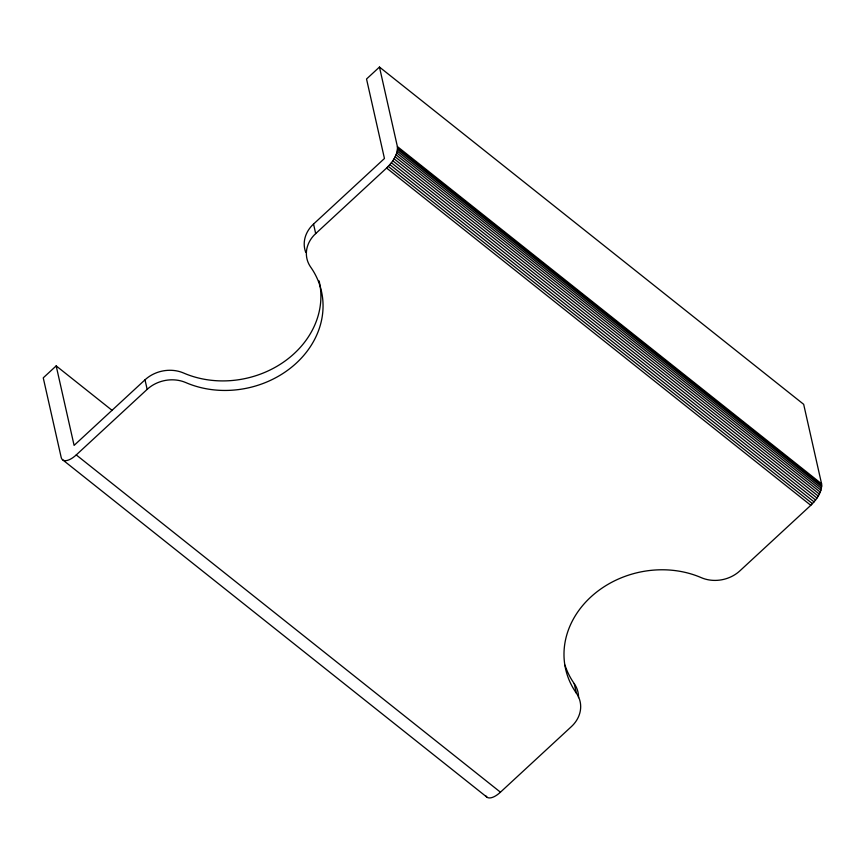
<?xml version="1.0" encoding="UTF-8"?>
<svg xmlns="http://www.w3.org/2000/svg" width="865" height="865" viewBox="0 0 865 865"><rect width="100%" height="100%" fill="white"/><g stroke="black" fill="none" stroke-linecap="round" stroke-linejoin="round"><path stroke-width="1.3" d="M112.245 410.475L56.182 365.895L43.25 377.843L61.166 457.336A18.457 8.077 -51.5 0 0 76.25 454.925L147.158 389.369A32.221 27.323 -12.7 0 1 185.77 382.568A92.263 78.239 -12.7 0 0 296.349 363.105A92.263 78.239 -12.7 0 0 310.686 267.112A32.221 27.323 -12.7 0 1 315.682 233.593L386.601 168.037C392.213 162.382 398.084 154.965 397.381 146.542L379.465 67.059L366.533 79.007L384.449 158.5L313.541 224.046A32.221 27.323 -12.7 0 0 305.713 252.266M485.752 795.746A18.457 8.077 -51.5 0 0 500.446 792.189L571.354 726.643A32.221 27.323 -12.7 0 0 576.36 693.125A92.263 78.239 -12.7 0 1 590.687 597.131A92.263 78.239 -12.7 0 1 701.266 577.658A32.221 27.323 -12.7 0 0 739.889 570.857L810.797 505.311C816.409 499.656 822.28 492.239 821.577 483.816L803.672 404.323L379.465 67.059M319.099 280.909A92.263 78.239 -12.7 0 1 282.812 362.608A92.263 78.239 -12.7 0 1 183.629 373.031A32.221 27.323 -12.7 0 0 145.006 379.832L74.098 445.389L56.182 365.895M397.381 146.542L821.577 483.816M397.554 147.893L821.75 485.168M397.5 149.418L821.696 486.692M397.219 151.105L821.415 488.379M396.721 152.921L820.917 490.185M396.019 154.824L820.215 492.099M395.11 156.792L819.317 494.066M394.029 158.792L818.225 496.056M392.775 160.782L816.971 498.056M391.391 162.739L815.587 500.013M389.877 164.62L814.073 501.895M388.266 166.394L812.473 503.668M386.601 168.037L810.797 505.311M76.25 454.925L500.446 792.189M62.972 460.072L487.168 797.346M565.007 665.163A92.263 78.239 -12.7 0 0 574.209 683.577L576.36 693.125M313.541 224.046L315.682 233.593M145.006 379.832L147.158 389.369M574.209 683.577A32.221 27.323 -12.7 0 1 578.523 697.666"/></g></svg>
